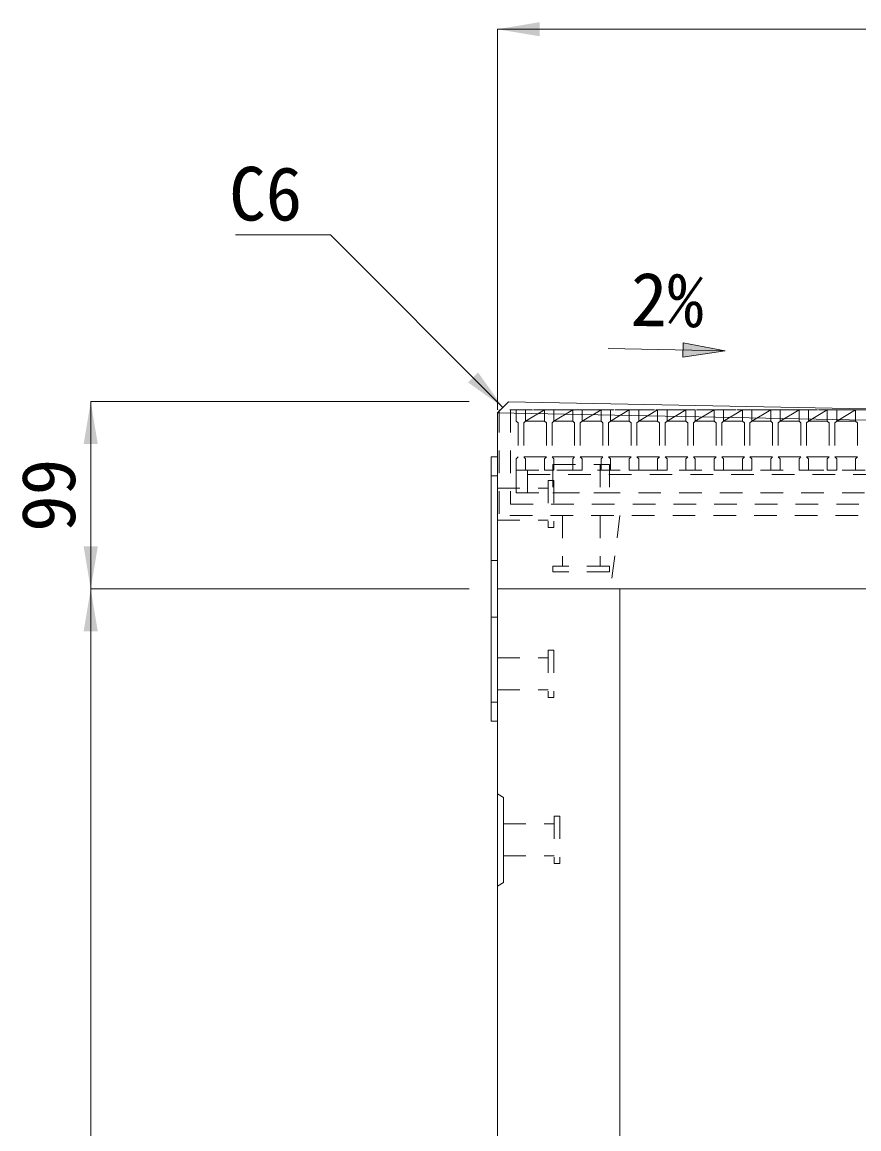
# Model space of a CAD drawing. Units: millimetres at full size, sheet at 1:40. Extents: x 69750 to 116230, y -28801 to 513.
# Drawn here: x 79123 to 79567, y -19473 to -18886 of the extents above; entities that cross this region are included whole.
import ezdxf
from ezdxf.enums import TextEntityAlignment as Align

# ---------------------------------------------------------------- set-up
doc = ezdxf.new("R2010")
doc.units = ezdxf.units.MM
doc.header["$LTSCALE"] = 40
doc.linetypes.add('USER1', pattern=[0.54, 0.3, -0.24])
for name, color, linetype, lineweight in [('インサート', 92, 'USER1', 5), ('グレーチング', 7, 'USER1', 5), ('ジョイントプレート', 7, 'USER1', 9), ('受枠', 3, 'USER1', 9), ('寸法線', 7, 'Continuous', 9), ('引出線', 4, 'Continuous', 9), ('本体', 7, 'Continuous', 20)]:
    doc.layers.add(name, color=color, linetype=linetype, lineweight=lineweight)
doc.styles.add('ＭＳ ゴシック', font='')
doc.styles.get('ＭＳ ゴシック').set_extended_font_data('MS Gothic')

# ---------------------------------------------------------------- blocks, each defined once
blk = doc.blocks.new('filled_arrow')
at = {"color": 0, "linetype": 'Continuous', "lineweight": -2}
blk.add_solid([(7.5, 1.25), (0, 0), (7.5, -1.25)], dxfattribs=at)

msp = doc.modelspace()

# ---------------------------------------------------------------- hatches: boundary and pattern name
at = {"layer": '引出線'}
msp.add_hatch(color=256, dxfattribs=at).paths.add_polyline_path([(79473.25, -19056.45), (79473.1, -19063.94), (79495.67, -19060.65)])

# ---------------------------------------------------------------- linework, layer by layer
at = {"layer": 'インサート'}
for p, q in [((79404.26, -19120.85), (79404.26, -19135.85)), ((79404.26, -19120.85), (79434.26, -19120.85)), ((79429.26, -19120.85), (79429.26, -19135.85)), ((79434.26, -19120.85), (79434.26, -19135.85)), ((79374.76, -19133.35), (79401.76, -19133.35)), ((79401.76, -19129.36), (79401.76, -19154.35)), ((79401.76, -19129.36), (79404.77, -19129.36)), ((79404.77, -19129.36), (79404.77, -19154.35)), ((79404.26, -19135.85), (79434.26, -19135.85)), ((79374.76, -19150.36), (79401.76, -19150.36)), ((79409.26, -19147.85), (79409.26, -19174.85)), ((79429.26, -19147.85), (79429.26, -19174.85)), ((79401.76, -19154.35), (79404.77, -19154.35)), ((79434.26, -19174.85), (79404.26, -19174.85)), ((79404.26, -19177.85), (79404.26, -19174.85)), ((79434.26, -19177.85), (79434.26, -19174.85)), ((79434.26, -19177.85), (79404.26, -19177.85)), ((79401.76, -19219.35), (79401.76, -19244.35)), ((79401.76, -19219.35), (79404.76, -19219.35)), ((79404.76, -19219.35), (79404.76, -19244.35)), ((79374.76, -19223.35), (79401.76, -19223.35)), ((79374.76, -19240.35), (79401.76, -19240.35)), ((79401.76, -19244.35), (79404.76, -19244.35)), ((79404.96, -19307.36), (79404.96, -19332.36)), ((79404.96, -19307.36), (79407.96, -19307.36)), ((79407.96, -19307.36), (79407.96, -19332.36)), ((79377.96, -19311.36), (79377.96, -19328.36)), ((79377.96, -19311.36), (79404.96, -19311.36)), ((79377.96, -19328.36), (79404.96, -19328.36)), ((79404.96, -19332.36), (79407.96, -19332.36))]:
    msp.add_line(p, q, dxfattribs=at)
at = {"layer": 'グレーチング'}
for p, q in [((79794.76, -19091.85), (79384.76, -19091.85)), ((79384.76, -19091.85), (79384.76, -19097.85)), ((79384.76, -19091.85), (79389.76, -19091.85)), ((79389.76, -19091.85), (79389.76, -19097.85)), ((79389.76, -19097.85), (79399.76, -19091.85)), ((79399.76, -19091.85), (79399.76, -19097.85)), ((79399.76, -19091.85), (79404.76, -19091.85)), ((79404.76, -19091.85), (79404.76, -19097.85)), ((79404.76, -19097.85), (79414.76, -19091.85)), ((79414.76, -19091.85), (79414.76, -19097.85)), ((79414.76, -19091.85), (79419.76, -19091.85)), ((79419.76, -19091.85), (79419.76, -19097.85)), ((79419.76, -19097.85), (79429.76, -19091.85)), ((79429.76, -19091.85), (79429.76, -19097.85)), ((79429.76, -19091.85), (79434.76, -19091.85)), ((79434.76, -19091.85), (79434.76, -19097.85)), ((79434.76, -19097.85), (79444.76, -19091.85)), ((79444.76, -19091.85), (79444.76, -19097.85)), ((79444.76, -19091.85), (79449.76, -19091.85)), ((79449.76, -19091.85), (79449.76, -19097.85)), ((79449.76, -19097.85), (79459.76, -19091.85)), ((79459.76, -19091.85), (79464.76, -19091.85)), ((79459.76, -19091.85), (79459.76, -19097.85)), ((79464.76, -19091.85), (79464.76, -19097.85)), ((79464.76, -19097.85), (79474.76, -19091.85)), ((79474.76, -19091.85), (79474.76, -19097.85)), ((79474.76, -19091.85), (79479.76, -19091.85)), ((79479.76, -19091.85), (79479.76, -19097.85)), ((79479.76, -19097.85), (79489.76, -19091.85)), ((79489.76, -19091.85), (79494.76, -19091.85)), ((79489.76, -19091.85), (79489.76, -19097.85)), ((79494.76, -19091.85), (79494.76, -19097.85)), ((79494.76, -19097.85), (79504.76, -19091.85)), ((79504.76, -19091.85), (79509.76, -19091.85)), ((79504.76, -19091.85), (79504.76, -19097.85)), ((79509.76, -19091.85), (79509.76, -19097.85)), ((79509.76, -19097.85), (79519.76, -19091.85)), ((79519.76, -19091.85), (79524.76, -19091.85)), ((79519.76, -19091.85), (79519.76, -19097.85)), ((79524.76, -19091.85), (79524.76, -19097.85)), ((79524.76, -19097.85), (79534.76, -19091.85)), ((79534.76, -19091.85), (79539.76, -19091.85)), ((79534.76, -19091.85), (79534.76, -19097.85)), ((79539.76, -19091.85), (79539.76, -19097.85)), ((79539.76, -19097.85), (79549.76, -19091.85)), ((79549.76, -19091.85), (79554.76, -19091.85)), ((79549.76, -19091.85), (79549.76, -19097.85)), ((79554.76, -19091.85), (79554.76, -19097.85)), ((79554.76, -19097.85), (79564.76, -19091.85)), ((79564.76, -19091.85), (79569.76, -19091.85)), ((79564.76, -19091.85), (79564.76, -19097.85)), ((79384.76, -19097.85), (79385.76, -19098.85)), ((79385.76, -19098.85), (79385.76, -19116.85)), ((79389.76, -19097.85), (79388.76, -19098.85)), ((79388.76, -19098.85), (79388.76, -19116.85)), ((79389.76, -19097.85), (79399.76, -19097.85)), ((79399.76, -19097.85), (79400.76, -19098.85)), ((79400.76, -19098.85), (79400.76, -19116.85)), ((79404.76, -19097.85), (79403.76, -19098.85)), ((79403.76, -19098.85), (79403.76, -19116.85)), ((79404.76, -19097.85), (79414.76, -19097.85)), ((79414.76, -19097.85), (79415.76, -19098.85)), ((79415.76, -19098.85), (79415.76, -19116.85)), ((79419.76, -19097.85), (79418.76, -19098.85)), ((79418.76, -19098.85), (79418.76, -19116.85)), ((79419.76, -19097.85), (79429.76, -19097.85)), ((79429.76, -19097.85), (79430.76, -19098.85)), ((79430.76, -19098.85), (79430.76, -19116.85)), ((79434.76, -19097.85), (79433.76, -19098.85)), ((79433.76, -19098.85), (79433.76, -19116.85)), ((79434.76, -19097.85), (79444.76, -19097.85)), ((79444.76, -19097.85), (79445.76, -19098.85)), ((79445.76, -19098.85), (79445.76, -19116.85)), ((79449.76, -19097.85), (79448.76, -19098.85)), ((79448.76, -19098.85), (79448.76, -19116.85)), ((79449.76, -19097.85), (79459.76, -19097.85)), ((79459.76, -19097.85), (79460.76, -19098.85)), ((79460.76, -19098.85), (79460.76, -19116.85)), ((79464.76, -19097.85), (79463.76, -19098.85)), ((79463.76, -19098.85), (79463.76, -19116.85)), ((79464.76, -19097.85), (79474.76, -19097.85)), ((79474.76, -19097.85), (79475.76, -19098.85)), ((79475.76, -19098.85), (79475.76, -19116.85)), ((79479.76, -19097.85), (79478.76, -19098.85)), ((79478.76, -19098.85), (79478.76, -19116.85)), ((79479.76, -19097.85), (79489.76, -19097.85)), ((79489.76, -19097.85), (79490.76, -19098.85)), ((79490.76, -19098.85), (79490.76, -19116.85)), ((79494.76, -19097.85), (79493.76, -19098.85)), ((79493.76, -19098.85), (79493.76, -19116.85)), ((79494.76, -19097.85), (79504.76, -19097.85)), ((79504.76, -19097.85), (79505.76, -19098.85)), ((79505.76, -19098.85), (79505.76, -19116.85)), ((79509.76, -19097.85), (79508.76, -19098.85)), ((79508.76, -19098.85), (79508.76, -19116.85)), ((79509.76, -19097.85), (79519.76, -19097.85)), ((79519.76, -19097.85), (79520.76, -19098.85)), ((79520.76, -19098.85), (79520.76, -19116.85)), ((79524.76, -19097.85), (79523.76, -19098.85)), ((79523.76, -19098.85), (79523.76, -19116.85)), ((79524.76, -19097.85), (79534.76, -19097.85)), ((79534.76, -19097.85), (79535.76, -19098.85)), ((79535.76, -19098.85), (79535.76, -19116.85)), ((79539.76, -19097.85), (79538.76, -19098.85)), ((79538.76, -19098.85), (79538.76, -19116.85)), ((79539.76, -19097.85), (79549.76, -19097.85)), ((79549.76, -19097.85), (79550.76, -19098.85)), ((79550.76, -19098.85), (79550.76, -19116.85)), ((79554.76, -19097.85), (79553.76, -19098.85)), ((79553.76, -19098.85), (79553.76, -19116.85)), ((79554.76, -19097.85), (79564.76, -19097.85)), ((79564.76, -19097.85), (79565.76, -19098.85)), ((79565.76, -19098.85), (79565.76, -19116.85)), ((79384.76, -19117.85), (79385.76, -19116.85)), ((79384.76, -19123.85), (79384.76, -19117.85)), ((79389.76, -19117.85), (79388.76, -19116.85)), ((79388.76, -19116.85), (79400.76, -19116.85)), ((79389.76, -19123.85), (79389.76, -19117.85)), ((79399.76, -19117.85), (79400.76, -19116.85)), ((79399.76, -19123.85), (79399.76, -19117.85)), ((79403.76, -19116.85), (79415.76, -19116.85)), ((79404.76, -19117.85), (79403.76, -19116.85)), ((79404.76, -19123.85), (79404.76, -19117.85)), ((79414.76, -19117.85), (79415.76, -19116.85)), ((79414.76, -19123.85), (79414.76, -19117.85)), ((79418.76, -19116.85), (79430.76, -19116.85)), ((79419.76, -19117.85), (79418.76, -19116.85)), ((79419.76, -19123.85), (79419.76, -19117.85)), ((79429.76, -19117.85), (79430.76, -19116.85)), ((79429.76, -19123.85), (79429.76, -19117.85)), ((79433.76, -19116.85), (79445.76, -19116.85)), ((79434.76, -19117.85), (79433.76, -19116.85)), ((79434.76, -19123.85), (79434.76, -19117.85)), ((79444.76, -19117.85), (79445.76, -19116.85)), ((79444.76, -19123.85), (79444.76, -19117.85)), ((79448.76, -19116.85), (79460.76, -19116.85)), ((79449.76, -19117.85), (79448.76, -19116.85)), ((79449.76, -19123.85), (79449.76, -19117.85)), ((79459.76, -19117.85), (79460.76, -19116.85)), ((79459.76, -19123.85), (79459.76, -19117.85)), ((79464.76, -19117.85), (79463.76, -19116.85)), ((79463.76, -19116.85), (79475.76, -19116.85)), ((79464.76, -19123.85), (79464.76, -19117.85)), ((79474.76, -19117.85), (79475.76, -19116.85)), ((79474.76, -19123.85), (79474.76, -19117.85)), ((79479.76, -19117.85), (79478.76, -19116.85)), ((79478.76, -19116.85), (79490.76, -19116.85)), ((79479.76, -19123.85), (79479.76, -19117.85)), ((79489.76, -19117.85), (79490.76, -19116.85)), ((79489.76, -19123.85), (79489.76, -19117.85)), ((79494.76, -19117.85), (79493.76, -19116.85)), ((79493.76, -19116.85), (79505.76, -19116.85)), ((79494.76, -19123.85), (79494.76, -19117.85)), ((79504.76, -19117.85), (79505.76, -19116.85)), ((79504.76, -19123.85), (79504.76, -19117.85)), ((79509.76, -19117.85), (79508.76, -19116.85)), ((79508.76, -19116.85), (79520.76, -19116.85)), ((79509.76, -19123.85), (79509.76, -19117.85)), ((79519.76, -19117.85), (79520.76, -19116.85)), ((79519.76, -19123.85), (79519.76, -19117.85)), ((79524.76, -19117.85), (79523.76, -19116.85)), ((79523.76, -19116.85), (79535.76, -19116.85)), ((79524.76, -19123.85), (79524.76, -19117.85)), ((79534.76, -19117.85), (79535.76, -19116.85)), ((79534.76, -19123.85), (79534.76, -19117.85)), ((79539.76, -19117.85), (79538.76, -19116.85)), ((79538.76, -19116.85), (79550.76, -19116.85)), ((79539.76, -19123.85), (79539.76, -19117.85)), ((79549.76, -19117.85), (79550.76, -19116.85)), ((79549.76, -19123.85), (79549.76, -19117.85)), ((79554.76, -19117.85), (79553.76, -19116.85)), ((79553.76, -19116.85), (79565.76, -19116.85)), ((79554.76, -19123.85), (79554.76, -19117.85)), ((79564.76, -19117.85), (79565.76, -19116.85)), ((79564.76, -19123.85), (79564.76, -19117.85)), ((79384.76, -19123.85), (79389.76, -19123.85)), ((79384.76, -19123.85), (79389.76, -19123.85)), ((79389.76, -19123.85), (79385.76, -19123.85)), ((79399.76, -19123.85), (79404.76, -19123.85)), ((79414.76, -19123.85), (79419.76, -19123.85)), ((79429.76, -19123.85), (79434.76, -19123.85)), ((79444.76, -19123.85), (79449.76, -19123.85)), ((79459.76, -19123.85), (79464.76, -19123.85)), ((79474.76, -19123.85), (79479.76, -19123.85)), ((79489.76, -19123.85), (79494.76, -19123.85)), ((79504.76, -19123.85), (79509.76, -19123.85)), ((79519.76, -19123.85), (79524.76, -19123.85)), ((79534.76, -19123.85), (79539.76, -19123.85)), ((79549.76, -19123.85), (79554.76, -19123.85)), ((79564.76, -19123.85), (79569.76, -19123.85))]:
    msp.add_line(p, q, dxfattribs=at)
at = {"layer": 'ジョイントプレート'}
msp.add_line((79374.76, -19126.85), (79371.56, -19126.85), dxfattribs=at)
at = {"layer": 'ジョイントプレート', "lineweight": 5}
for p, q in [((79374.76, -19171.85), (79371.56, -19171.85)), ((79374.76, -19201.85), (79371.56, -19201.85)), ((79374.76, -19246.85), (79371.56, -19246.85))]:
    msp.add_line(p, q, dxfattribs=at)
at = {"layer": 'ジョイントプレート', "linetype": 'Continuous', "lineweight": 5}
msp.add_lwpolyline([(79371.56, -19256.85), (79371.56, -19116.85), (79374.76, -19116.85), (79374.76, -19256.85)], close=True, dxfattribs=at)
at = {"layer": '受枠'}
for p, q in [((79803.76, -19091.85), (79375.76, -19091.85)), ((79375.76, -19091.85), (79375.76, -19147.85)), ((79381.76, -19091.85), (79381.76, -19141.85)), ((79381.76, -19141.85), (79797.76, -19141.85)), ((79803.76, -19147.85), (79375.76, -19147.85))]:
    msp.add_line(p, q, dxfattribs=at)
at = {"layer": '受枠', "lineweight": 5}
for p, q in [((79384.76, -19123.85), (79794.76, -19123.85)), ((79384.76, -19123.85), (79384.76, -19141.85)), ((79390.76, -19123.85), (79390.76, -19135.85)), ((79390.76, -19126.15), (79788.76, -19126.15)), ((79384.76, -19135.85), (79794.76, -19135.85))]:
    msp.add_line(p, q, dxfattribs=at)
at = {"layer": '寸法線'}
for p, q in [((79374.76, -18890.18), (79589.76, -18890.18)), ((79374.76, -19091.86), (79374.76, -18890.18)), ((79159.11, -19087.55), (79159.11, -19186.85)), ((79359.76, -19087.55), (79159.11, -19087.55)), ((79359.76, -19186.85), (79159.11, -19186.85)), ((79159.11, -19186.85), (79159.11, -19886.85)), ((79359.76, -19186.85), (79159.11, -19186.85))]:
    msp.add_line(p, q, dxfattribs=at)
at = {"layer": '引出線', "lineweight": 13}
msp.add_line((79433.56, -19059.4), (79495.66, -19060.65), dxfattribs=at)
at = {"layer": '引出線'}
msp.add_lwpolyline([(79377.76, -19090.61), (79286.26, -18999.11), (79235.93, -18999.11)], dxfattribs=at)
at = {"layer": '引出線', "lineweight": 13}
msp.add_lwpolyline([(79473.25, -19056.45), (79473.1, -19063.94), (79495.67, -19060.65)], close=True, dxfattribs=at)
at = {"layer": '本体'}
for p, q in [((79374.76, -19093.55), (79380.76, -19087.67)), ((79380.76, -19087.67), (79589.76, -19091.85)), ((79374.76, -19093.55), (79374.76, -20136.85)), ((79804.76, -19186.85), (79374.76, -19186.85)), ((79439.76, -19816.33), (79439.76, -19186.85))]:
    msp.add_line(p, q, dxfattribs=at)
at = {"layer": '本体', "lineweight": 5}
msp.add_line((79374.76, -19093.55), (79589.76, -19097.85), dxfattribs=at)
at = {"layer": '本体', "linetype": 'USER1', "lineweight": 9}
msp.add_line((79439.76, -19147.85), (79434.76, -19186.85), dxfattribs=at)
at = {"layer": '本体', "lineweight": 9}
for p, q in [((79374.76, -19295.36), (79377.96, -19297.35)), ((79377.96, -19297.35), (79377.96, -19342.36)), ((79374.76, -19344.36), (79377.96, -19342.36))]:
    msp.add_line(p, q, dxfattribs=at)

# ---------------------------------------------------------------- block references
at = {"layer": '寸法線', "xscale": 3, "yscale": 3}
msp.add_blockref('filled_arrow', (79374.76, -18890.18), dxfattribs=at)
for p, rotation in [((79159.11, -19087.55), 270), ((79159.11, -19186.85), 90), ((79159.11, -19186.85), 270)]:
    msp.add_blockref('filled_arrow', p, dxfattribs=dict(at, rotation=rotation))
at = {"layer": '引出線', "xscale": 3, "yscale": 3, "rotation": 135}
msp.add_blockref('filled_arrow', (79377.76, -19090.61), dxfattribs=at)

# ---------------------------------------------------------------- texts
at = {"layer": '寸法線', "style": 'ＭＳ ゴシック'}
msp.add_text('99', height=28.48, rotation=90, dxfattribs=at).set_placement((79136.61, -19137.2), align=Align.MIDDLE_CENTER)
at = {"layer": '引出線', "style": 'ＭＳ ゴシック'}
msp.add_text('C6', height=28.48, dxfattribs=at).set_placement((79271.26, -18963.11), align=Align.TOP_RIGHT)
msp.add_text('2%', height=28.48, rotation=359, dxfattribs=at).set_placement((79464.89, -19033.52), align=Align.MIDDLE_CENTER)

doc.saveas('drawing.dxf')
